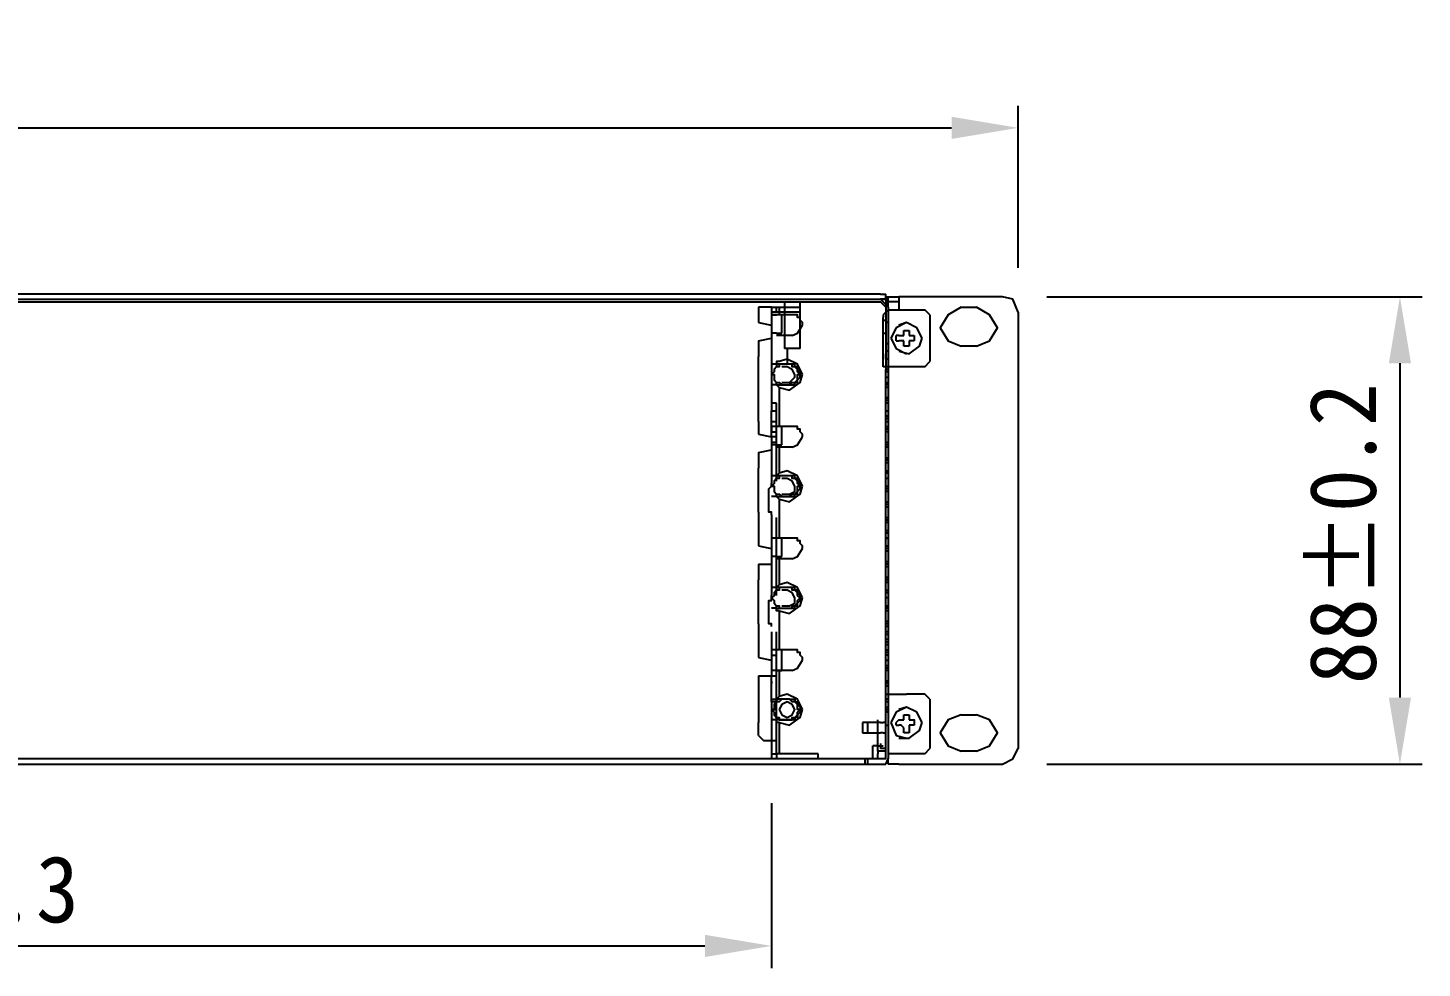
# Model space of a CAD drawing. Header units: millimetres. Extents: x 929 to 1725, y 58 to 532.
# Drawn here: x 1513.5 to 1576.4, y 323.9 to 366.2 of the extents above; entities that cross this region are included whole.
import ezdxf

# ---------------------------------------------------------------- set-up
doc = ezdxf.new("R2010")
doc.units = ezdxf.units.MM
doc.header["$MEASUREMENT"] = 0
doc.header["$PDSIZE"] = -10
doc.layers.get('Defpoints').update_dxf_attribs({"linetype": 'CONTINUOUS'})
doc.layers.add('TI-TEXT', color=3, linetype='CONTINUOUS')
doc.layers.add('TT-WIRE-EQPM', color=6, linetype='CONTINUOUS')
doc.styles.add('굴림체', font='GulimChe.ttf')
doc.dimstyles.new('NEW', dxfattribs={"dimtxt": 3, "dimasz": 3, "dimexe": 1, "dimexo": 2, "dimgap": 1, "dimtad": 1, "dimdec": 4, "dimzin": 0, "dimdsep": 46, "dimtxsty": '굴림체', "dimcen": 0.09, "dimclrd": 1, "dimclre": 1, "dimadec": 0, "dimazin": 0, "dimtfac": 1, "dimtdec": 4, "dimtofl": 0, "dimtmove": 2, "dimatfit": 3, "dimfxl": 0, "dimtolj": 1, "dimtzin": 0, "dimarcsym": 0})

# ---------------------------------------------------------------- blocks, each defined once
blk = doc.blocks.new('*D1')
at = {"layer": 'Defpoints', "color": 0, "linetype": 'ByBlock', "ltscale": 5}
for p in [(1558.174, 361.73), (1442.42, 353.42), (1558.174, 353.42)]:
    blk.add_point(p, dxfattribs=at)
at = {"layer": 'TI-TEXT', "color": 1, "linetype": 'ByBlock', "lineweight": -2, "ltscale": 5}
for p, q in [((1442.42, 355.42), (1442.42, 362.73)), ((1558.174, 355.42), (1558.174, 362.73)), ((1445.42, 361.73), (1555.174, 361.73))]:
    blk.add_line(p, q, dxfattribs=at)
at = {"layer": 'TI-TEXT', "color": 1, "linetype": 'ByBlock', "ltscale": 5}
for points in [[(1445.42, 362.23), (1445.42, 361.23), (1442.42, 361.73)], [(1555.174, 362.23), (1555.174, 361.23), (1558.174, 361.73)]]:
    blk.add_solid(points, dxfattribs=at)
at = {"layer": 'TI-TEXT', "color": 0, "linetype": 'ByBlock', "ltscale": 5, "insert": (1500.297, 364.267), "char_height": 3, "attachment_point": 5, "style": '굴림체'}
blk.add_mtext('\\A1;482.6%%P0.5', dxfattribs=at)
blk = doc.blocks.new('*D2')
at = {"layer": 'Defpoints', "color": 0, "linetype": 'ByBlock', "ltscale": 5}
for p in [(1465.243, 333.288), (1547.055, 333.288), (1547.055, 324.861)]:
    blk.add_point(p, dxfattribs=at)
at = {"layer": 'TI-TEXT', "color": 1, "linetype": 'ByBlock', "lineweight": -2, "ltscale": 5}
for p, q in [((1465.243, 331.288), (1465.243, 323.861)), ((1547.055, 331.288), (1547.055, 323.861)), ((1468.243, 324.861), (1544.055, 324.861))]:
    blk.add_line(p, q, dxfattribs=at)
at = {"layer": 'TI-TEXT', "color": 1, "linetype": 'ByBlock', "ltscale": 5}
for points in [[(1468.243, 325.361), (1468.243, 324.361), (1465.243, 324.861)], [(1544.055, 325.361), (1544.055, 324.361), (1547.055, 324.861)]]:
    blk.add_solid(points, dxfattribs=at)
at = {"layer": 'TI-TEXT', "color": 0, "linetype": 'ByBlock', "ltscale": 5, "insert": (1506.149, 327.399), "char_height": 3, "attachment_point": 5, "style": '굴림체'}
blk.add_mtext('\\A1;340.8%%P0.3', dxfattribs=at)
blk = doc.blocks.new('*D3')
at = {"layer": 'Defpoints', "color": 0, "linetype": 'ByBlock', "ltscale": 5}
for p in [(1557.472, 354.122), (1557.472, 333.054), (1575.379, 333.054)]:
    blk.add_point(p, dxfattribs=at)
at = {"layer": 'TI-TEXT', "color": 1, "linetype": 'ByBlock', "lineweight": -2, "ltscale": 5}
for p, q in [((1559.472, 354.122), (1576.379, 354.122)), ((1575.379, 351.122), (1575.379, 336.054)), ((1559.472, 333.054), (1576.379, 333.054))]:
    blk.add_line(p, q, dxfattribs=at)
at = {"layer": 'TI-TEXT', "color": 1, "linetype": 'ByBlock', "ltscale": 5}
for points in [[(1574.879, 351.122), (1575.879, 351.122), (1575.379, 354.122)], [(1574.879, 336.054), (1575.879, 336.054), (1575.379, 333.054)]]:
    blk.add_solid(points, dxfattribs=at)
at = {"layer": 'TI-TEXT', "color": 0, "linetype": 'ByBlock', "ltscale": 5, "insert": (1572.821, 343.442), "char_height": 3, "attachment_point": 5, "rotation": 90, "style": '굴림체'}
blk.add_mtext('\\A1;88%%P0.2', dxfattribs=at)

msp = doc.modelspace()

# ---------------------------------------------------------------- linework, layer by layer
at = {"layer": 'TT-WIRE-EQPM', "linetype": 'Continuous'}
for points in [[(1448.38933, 354.00478), (1552.20524, 354.00478)], [(1448.62342, 353.88774), (1551.97116, 353.88774)], [(1544.71458, 354.23886), (1466.53078, 354.23886)], [(1544.4805, 354.00478), (1546.00204, 354.00478)], [(1545.76795, 354.23886), (1544.71458, 354.23886)], [(1551.97116, 354.23886), (1545.76795, 354.23886)], [(1546.00204, 354.00478), (1551.97116, 354.00478)], [(1547.64062, 353.88774), (1547.64062, 351.78099)], [(1548.34287, 351.78099), (1548.34287, 353.88774)], [(1551.97116, 354.23886), (1552.20524, 354.23886)], [(1552.20524, 353.7707), (1551.97116, 354.00478)], [(1552.20524, 354.00478), (1551.97116, 354.00478)], [(1552.20524, 353.65365), (1551.97116, 353.88774)], [(1552.20524, 354.12182), (1552.20524, 354.23886)], [(1552.20524, 354.00478), (1552.20524, 354.12182)], [(1552.20524, 354.12182), (1552.20524, 354.00478)], [(1552.20524, 354.12182), (1552.32228, 354.12182)], [(1552.20524, 354.00478), (1552.20524, 353.88774)], [(1552.20524, 354.00478), (1552.20524, 353.88774)], [(1552.20524, 353.88774), (1552.20524, 353.7707)], [(1552.20524, 353.88774), (1552.20524, 353.65365)], [(1552.32228, 353.88774), (1552.20524, 353.88774)], [(1552.32228, 353.88774), (1552.32228, 354.12182)], [(1552.32228, 354.12182), (1552.79045, 354.12182)], [(1552.79045, 353.88774), (1552.32228, 353.88774)], [(1552.32228, 353.65365), (1552.32228, 353.88774)], [(1552.79045, 354.12182), (1552.79045, 353.88774)], [(1557.47212, 354.12182), (1552.79045, 354.12182)], [(1552.79045, 353.88774), (1552.79045, 353.65365)], [(1558.17437, 353.41957), (1557.94028, 354.00478), (1557.47212, 354.12182)], [(1547.05541, 353.65365), (1546.4702, 353.65365)], [(1546.4702, 353.65365), (1546.4702, 352.9514)], [(1547.05541, 353.65365), (1547.05541, 353.41957)], [(1547.05541, 353.65365), (1548.34287, 353.65365)], [(1547.05541, 353.65365), (1547.2895, 353.65365)], [(1547.05541, 353.41957), (1547.05541, 352.01507)], [(1548.34287, 353.41957), (1547.05541, 353.41957)], [(1547.05541, 353.30253), (1547.2895, 353.30253)], [(1547.2895, 353.30253), (1547.05541, 353.30253)], [(1547.2895, 353.41957), (1547.2895, 353.65365)], [(1547.99175, 353.30253), (1547.2895, 353.30253)], [(1547.52358, 353.30253), (1547.2895, 353.30253)], [(1547.40654, 353.65365), (1547.40654, 353.30253)], [(1547.52358, 352.48324), (1547.52358, 353.30253)], [(1548.45991, 352.9514), (1548.45991, 352.9514), (1548.34287, 353.06845), (1548.34287, 353.06845), (1548.34287, 353.18549), (1548.22583, 353.18549), (1548.22583, 353.30253), (1548.22583, 353.30253), (1548.10879, 353.30253), (1548.10879, 353.30253), (1547.99175, 353.30253)], [(1552.32228, 353.53661), (1552.0882, 353.30253)], [(1552.0882, 353.30253), (1552.0882, 353.18549)], [(1552.0882, 352.48324), (1552.0882, 353.18549)], [(1552.20524, 353.7707), (1552.20524, 353.06845)], [(1552.20524, 353.65365), (1552.20524, 350.84466)], [(1552.32228, 353.65365), (1552.32228, 333.28841)], [(1552.32228, 353.53661), (1552.79045, 353.53661)], [(1552.79045, 353.65365), (1552.79045, 353.53661)], [(1552.79045, 353.53661), (1553.84383, 353.53661)], [(1553.84383, 353.53661), (1553.96087, 353.53661)], [(1554.19495, 353.30253), (1553.96087, 353.53661)], [(1554.19495, 353.30253), (1554.19495, 351.19578)], [(1555.59945, 353.65365), (1555.01424, 353.30253), (1554.66312, 352.71732), (1555.01424, 352.13211), (1555.59945, 351.89803)], [(1555.59945, 353.65365), (1556.3017, 353.65365)], [(1556.3017, 351.89803), (1556.88691, 352.13211), (1557.23803, 352.71732), (1556.88691, 353.30253), (1556.3017, 353.65365)], [(1558.17437, 353.41957), (1558.17437, 333.75658)], [(1546.4702, 352.9514), (1547.05541, 352.83436)], [(1547.99175, 352.3662), (1548.22583, 352.48324), (1548.45991, 352.83436)], [(1548.45991, 352.83436), (1548.45991, 352.9514)], [(1552.0882, 353.06845), (1552.20524, 353.06845)], [(1552.32228, 352.9514), (1552.20524, 352.9514)], [(1553.14158, 352.9514), (1552.67341, 352.71732), (1552.43933, 352.24916)], [(1553.84383, 352.24916), (1553.60974, 352.71732), (1553.14158, 352.9514), (1552.79045, 352.83436)], [(1553.02453, 352.3662), (1553.02453, 352.60028)], [(1553.02453, 352.60028), (1553.25862, 352.60028)], [(1553.25862, 352.60028), (1553.25862, 352.3662)], [(1546.4702, 352.13211), (1547.05541, 352.24916)], [(1546.4702, 352.13211), (1546.4702, 351.42986)], [(1547.2895, 352.48324), (1547.05541, 352.48324)], [(1547.05541, 352.01507), (1547.05541, 349.32311)], [(1547.2895, 352.48324), (1547.52358, 352.48324)], [(1547.99175, 352.3662), (1547.2895, 352.3662)], [(1552.0882, 350.9617), (1552.0882, 352.48324)], [(1552.0882, 352.48324), (1552.20524, 352.48324)], [(1552.20524, 352.3662), (1552.20524, 351.54691)], [(1552.20524, 352.01507), (1552.32228, 352.01507)], [(1552.43933, 352.24916), (1552.67341, 351.78099), (1553.14158, 351.54691)], [(1552.67341, 352.13211), (1552.67341, 352.3662)], [(1552.79045, 352.3662), (1552.67341, 352.3662)], [(1552.67341, 352.13211), (1552.79045, 352.13211)], [(1552.79045, 352.3662), (1552.90749, 352.3662)], [(1552.79045, 351.66395), (1553.25862, 351.54691), (1553.72678, 351.89803), (1553.84383, 352.24916)], [(1552.90749, 352.13211), (1552.79045, 352.13211)], [(1552.90749, 352.3662), (1553.02453, 352.3662)], [(1553.02453, 352.13211), (1552.90749, 352.13211)], [(1553.02453, 351.89803), (1553.02453, 352.13211)], [(1553.25862, 351.89803), (1553.02453, 351.89803)], [(1553.25862, 352.3662), (1553.4927, 352.3662)], [(1553.4927, 352.13211), (1553.25862, 352.13211)], [(1553.25862, 352.13211), (1553.25862, 351.89803)], [(1553.4927, 352.3662), (1553.4927, 352.13211)], [(1556.3017, 351.89803), (1555.59945, 351.89803)], [(1546.4702, 350.61057), (1546.4702, 351.42986)], [(1548.45991, 350.61057), (1548.22583, 351.07874), (1547.75766, 351.31282), (1547.40654, 351.19578)], [(1548.34287, 351.78099), (1547.64062, 351.78099)], [(1547.75766, 351.78099), (1547.75766, 351.07874)], [(1552.32228, 351.66395), (1552.20524, 351.66395)], [(1552.20524, 351.31282), (1552.20524, 351.54691)], [(1552.32228, 351.31282), (1552.20524, 351.31282)], [(1547.2895, 351.07874), (1547.05541, 351.07874)], [(1547.52358, 351.07874), (1547.52358, 351.07874), (1547.40654, 351.07874), (1547.40654, 350.9617), (1547.2895, 350.9617), (1547.2895, 350.9617), (1547.17245, 350.84466), (1547.17245, 350.84466), (1547.17245, 350.72761), (1547.17245, 350.72761), (1547.05541, 350.61057), (1547.17245, 350.61057), (1547.17245, 350.49353), (1547.17245, 350.37649), (1547.17245, 350.37649), (1547.2895, 350.25945), (1547.2895, 350.25945), (1547.40654, 350.25945), (1547.40654, 350.25945), (1547.52358, 350.14241), (1547.52358, 350.14241)], [(1547.40654, 351.19578), (1547.40654, 351.19578), (1547.40654, 351.19578), (1547.2895, 351.19578), (1547.2895, 351.07874), (1547.2895, 351.07874), (1547.2895, 351.07874), (1547.2895, 351.07874), (1547.2895, 350.9617), (1547.2895, 350.9617), (1547.2895, 350.9617)], [(1547.8747, 351.07874), (1547.2895, 351.07874)], [(1547.75766, 351.07874), (1547.52358, 351.07874)], [(1548.10879, 350.61057), (1547.99175, 350.84466), (1547.75766, 350.9617), (1547.52358, 350.9617)], [(1547.8747, 350.14241), (1547.8747, 350.14241), (1547.99175, 350.14241), (1548.10879, 350.14241), (1548.10879, 350.25945), (1548.22583, 350.25945), (1548.22583, 350.37649), (1548.22583, 350.37649), (1548.34287, 350.49353), (1548.34287, 350.49353), (1548.34287, 350.61057), (1548.34287, 350.72761), (1548.34287, 350.72761), (1548.22583, 350.84466), (1548.22583, 350.84466), (1548.22583, 350.9617), (1548.10879, 350.9617), (1548.10879, 351.07874), (1547.99175, 351.07874), (1547.8747, 351.07874), (1547.8747, 351.07874)], [(1547.8747, 350.14241), (1547.8747, 350.14241), (1547.99175, 350.25945), (1547.99175, 350.25945), (1548.10879, 350.25945), (1548.10879, 350.25945), (1548.22583, 350.37649), (1548.22583, 350.37649), (1548.22583, 350.49353), (1548.22583, 350.61057), (1548.34287, 350.61057), (1548.22583, 350.72761), (1548.22583, 350.72761), (1548.22583, 350.84466), (1548.22583, 350.84466), (1548.10879, 350.9617), (1548.10879, 350.9617), (1547.99175, 350.9617), (1547.99175, 351.07874), (1547.8747, 351.07874), (1547.8747, 351.07874)], [(1553.96087, 350.9617), (1552.0882, 350.9617)], [(1552.32228, 350.84466), (1552.20524, 350.84466)], [(1552.20524, 333.28841), (1552.20524, 350.84466)], [(1552.32228, 350.72761), (1552.20524, 350.72761)], [(1553.96087, 350.9617), (1554.19495, 351.19578)], [(1546.4702, 349.44016), (1546.4702, 350.61057)], [(1547.2895, 350.14241), (1547.05541, 350.14241)], [(1547.40654, 350.02536), (1547.40654, 350.02536), (1547.40654, 350.02536), (1547.2895, 350.14241), (1547.2895, 350.14241), (1547.2895, 350.14241), (1547.2895, 350.14241), (1547.2895, 350.25945), (1547.2895, 350.25945), (1547.2895, 350.25945), (1547.2895, 350.25945)], [(1547.2895, 350.14241), (1547.8747, 350.14241)], [(1547.40654, 350.02536), (1547.8747, 349.90832), (1548.34287, 350.25945), (1548.45991, 350.61057)], [(1547.40654, 350.02536), (1547.40654, 348.26974)], [(1547.52358, 350.25945), (1547.8747, 350.25945), (1548.10879, 350.49353), (1548.10879, 350.61057)], [(1547.52358, 350.14241), (1547.8747, 350.14241)], [(1552.20524, 350.49353), (1552.32228, 350.49353)], [(1552.20524, 350.25945), (1552.32228, 350.25945)], [(1552.32228, 350.14241), (1552.20524, 350.14241)], [(1552.32228, 350.02536), (1552.20524, 350.02536)], [(1546.4702, 348.50382), (1546.4702, 349.44016)], [(1552.32228, 349.5572), (1552.20524, 349.5572)], [(1552.20524, 349.5572), (1552.32228, 349.5572)], [(1552.32228, 349.44016), (1552.20524, 349.44016)], [(1547.05541, 349.32311), (1547.05541, 348.97199)], [(1547.2895, 349.32311), (1547.05541, 349.32311)], [(1547.05541, 348.97199), (1547.2895, 348.97199)], [(1547.05541, 347.80157), (1547.05541, 348.97199)], [(1547.2895, 347.56749), (1547.2895, 349.32311)], [(1547.2895, 348.97199), (1547.2895, 349.32311)], [(1552.32228, 349.32311), (1552.20524, 349.32311)], [(1552.32228, 349.32311), (1552.20524, 349.32311)], [(1552.20524, 348.97199), (1552.32228, 348.97199)], [(1546.4702, 348.50382), (1546.4702, 347.91862)], [(1547.05541, 348.50382), (1547.2895, 348.50382)], [(1547.05541, 348.26974), (1547.05541, 348.26974), (1547.05541, 348.1527), (1547.05541, 348.1527), (1547.05541, 348.1527), (1547.05541, 348.1527), (1547.05541, 348.1527), (1547.05541, 348.03566), (1547.05541, 348.03566), (1547.05541, 348.03566), (1547.05541, 348.03566)], [(1547.2895, 348.26974), (1547.05541, 348.26974)], [(1547.99175, 348.26974), (1547.2895, 348.26974)], [(1547.52358, 348.26974), (1547.2895, 348.26974)], [(1547.52358, 347.45045), (1547.52358, 348.26974)], [(1548.45991, 347.91862), (1548.45991, 347.91862), (1548.34287, 348.03566), (1548.34287, 348.03566), (1548.34287, 348.1527), (1548.22583, 348.1527), (1548.22583, 348.26974), (1548.22583, 348.26974), (1548.10879, 348.26974), (1548.10879, 348.26974), (1547.99175, 348.26974)], [(1552.32228, 348.73791), (1552.20524, 348.73791)], [(1552.20524, 348.73791), (1552.32228, 348.73791)], [(1552.32228, 348.62087), (1552.20524, 348.62087)], [(1552.20524, 348.50382), (1552.32228, 348.50382)], [(1552.20524, 348.26974), (1552.32228, 348.26974)], [(1552.32228, 348.1527), (1552.20524, 348.1527)], [(1546.4702, 347.91862), (1547.05541, 347.80157)], [(1547.05541, 348.03566), (1547.2895, 348.03566)], [(1547.05541, 347.80157), (1547.05541, 347.56749)], [(1547.2895, 347.80157), (1547.05541, 347.80157)], [(1547.05541, 347.56749), (1547.05541, 345.69482)], [(1547.05541, 347.56749), (1547.2895, 347.56749)], [(1547.2895, 347.56749), (1547.2895, 347.80157)], [(1547.2895, 345.81187), (1547.2895, 347.56749)], [(1547.99175, 347.33341), (1548.22583, 347.45045), (1548.45991, 347.80157)], [(1548.45991, 347.80157), (1548.45991, 347.91862)], [(1552.32228, 348.03566), (1552.20524, 348.03566)], [(1552.20524, 347.56749), (1552.32228, 347.56749)], [(1546.4702, 347.09932), (1547.05541, 347.21637)], [(1546.4702, 347.09932), (1546.4702, 346.39707)], [(1547.2895, 347.45045), (1547.05541, 347.45045)], [(1547.2895, 347.45045), (1547.52358, 347.45045)], [(1547.99175, 347.33341), (1547.2895, 347.33341)], [(1547.40654, 347.33341), (1547.40654, 346.16299)], [(1552.32228, 347.45045), (1552.20524, 347.45045)], [(1552.32228, 347.33341), (1552.20524, 347.33341)], [(1552.20524, 346.86524), (1552.32228, 346.86524)], [(1546.4702, 345.57778), (1546.4702, 346.39707)], [(1548.45991, 345.57778), (1548.22583, 346.04595), (1547.75766, 346.28003), (1547.40654, 346.16299)], [(1552.32228, 346.7482), (1552.20524, 346.7482)], [(1552.32228, 346.63116), (1552.20524, 346.63116)], [(1552.20524, 346.28003), (1552.32228, 346.28003)], [(1547.05541, 344.29033), (1547.05541, 344.29033), (1547.05541, 344.29033), (1547.05541, 344.29033), (1547.05541, 344.29033), (1547.05541, 344.29033), (1547.05541, 344.40737), (1547.05541, 344.40737), (1547.05541, 344.40737), (1547.05541, 344.40737), (1547.05541, 344.40737), (1547.05541, 344.40737), (1547.05541, 344.40737), (1546.93837, 344.40737), (1546.93837, 344.52441), (1546.93837, 344.52441), (1546.93837, 344.52441), (1546.93837, 344.52441), (1546.93837, 344.52441), (1546.93837, 344.52441), (1546.93837, 344.52441), (1546.93837, 344.64145), (1546.93837, 344.64145), (1546.93837, 344.64145), (1546.93837, 344.64145), (1546.93837, 344.64145), (1546.93837, 344.75849), (1546.93837, 344.75849), (1546.93837, 344.75849), (1546.93837, 344.75849), (1546.93837, 344.75849), (1546.93837, 344.87553), (1546.93837, 344.87553), (1546.93837, 344.87553), (1546.93837, 344.87553), (1546.93837, 344.87553), (1546.93837, 344.99258), (1546.93837, 344.99258), (1546.93837, 344.99258), (1546.93837, 344.99258), (1546.93837, 344.99258), (1546.93837, 345.10962), (1546.93837, 345.10962), (1546.93837, 345.10962), (1546.93837, 345.10962), (1546.93837, 345.10962), (1546.93837, 345.22666), (1546.93837, 345.22666), (1546.93837, 345.22666), (1546.93837, 345.22666), (1546.93837, 345.22666), (1546.93837, 345.3437), (1546.93837, 345.3437), (1546.93837, 345.3437), (1546.93837, 345.3437), (1546.93837, 345.3437), (1546.93837, 345.3437), (1546.93837, 345.46074), (1546.93837, 345.46074), (1546.93837, 345.46074), (1546.93837, 345.46074), (1546.93837, 345.46074), (1546.93837, 345.46074), (1547.05541, 345.57778), (1547.05541, 345.57778), (1547.05541, 345.57778), (1547.05541, 345.57778), (1547.05541, 345.57778), (1547.05541, 345.57778), (1547.05541, 345.57778), (1547.05541, 345.57778), (1547.05541, 345.57778), (1547.05541, 345.57778), (1547.05541, 345.57778), (1547.05541, 345.69482), (1547.05541, 345.69482), (1547.05541, 345.69482), (1547.05541, 345.69482), (1547.05541, 345.69482), (1547.05541, 345.69482), (1547.05541, 345.69482)], [(1547.2895, 346.04595), (1547.05541, 346.04595)], [(1547.52358, 346.04595), (1547.52358, 346.04595), (1547.40654, 346.04595), (1547.40654, 345.92891), (1547.2895, 345.92891), (1547.2895, 345.92891), (1547.17245, 345.81187), (1547.17245, 345.81187), (1547.17245, 345.69482), (1547.17245, 345.69482), (1547.05541, 345.57778), (1547.17245, 345.57778), (1547.17245, 345.46074), (1547.17245, 345.3437), (1547.17245, 345.3437), (1547.2895, 345.22666), (1547.2895, 345.22666), (1547.40654, 345.22666), (1547.40654, 345.22666), (1547.52358, 345.10962), (1547.52358, 345.10962)], [(1547.40654, 346.16299), (1547.40654, 346.16299), (1547.40654, 346.16299), (1547.2895, 346.04595), (1547.2895, 346.04595), (1547.2895, 346.04595), (1547.2895, 346.04595), (1547.2895, 346.04595), (1547.2895, 345.92891), (1547.2895, 345.92891), (1547.2895, 345.92891)], [(1547.8747, 346.04595), (1547.2895, 346.04595)], [(1547.8747, 346.04595), (1547.52358, 346.04595)], [(1548.10879, 345.57778), (1547.99175, 345.81187), (1547.75766, 345.92891), (1547.52358, 345.92891)], [(1547.8747, 345.10962), (1547.8747, 345.10962), (1547.99175, 345.10962), (1548.10879, 345.10962), (1548.10879, 345.22666), (1548.22583, 345.22666), (1548.22583, 345.3437), (1548.22583, 345.3437), (1548.34287, 345.46074), (1548.34287, 345.46074), (1548.34287, 345.57778), (1548.34287, 345.69482), (1548.34287, 345.69482), (1548.22583, 345.81187), (1548.22583, 345.81187), (1548.22583, 345.92891), (1548.10879, 345.92891), (1548.10879, 346.04595), (1547.99175, 346.04595), (1547.8747, 346.04595), (1547.8747, 346.04595)], [(1547.8747, 345.10962), (1547.8747, 345.10962), (1547.99175, 345.22666), (1547.99175, 345.22666), (1548.10879, 345.22666), (1548.10879, 345.22666), (1548.22583, 345.3437), (1548.22583, 345.3437), (1548.22583, 345.46074), (1548.22583, 345.57778), (1548.34287, 345.57778), (1548.22583, 345.69482), (1548.22583, 345.69482), (1548.22583, 345.81187), (1548.22583, 345.81187), (1548.10879, 345.92891), (1548.10879, 345.92891), (1547.99175, 345.92891), (1547.99175, 346.04595), (1547.8747, 346.04595), (1547.8747, 346.04595)], [(1552.32228, 346.16299), (1552.20524, 346.16299)], [(1552.32228, 345.92891), (1552.20524, 345.92891)], [(1546.4702, 344.40737), (1546.4702, 345.57778)], [(1547.2895, 345.10962), (1547.05541, 345.10962)], [(1547.40654, 344.99258), (1547.40654, 344.99258), (1547.40654, 344.99258), (1547.2895, 345.10962), (1547.2895, 345.10962), (1547.2895, 345.10962), (1547.2895, 345.10962), (1547.2895, 345.22666), (1547.2895, 345.22666), (1547.2895, 345.22666), (1547.2895, 345.22666)], [(1547.2895, 345.10962), (1547.8747, 345.10962)], [(1547.40654, 344.99258), (1547.8747, 344.87553), (1548.34287, 345.22666), (1548.45991, 345.57778)], [(1547.40654, 344.99258), (1547.40654, 343.23695)], [(1547.52358, 345.22666), (1547.8747, 345.22666), (1548.10879, 345.3437), (1548.10879, 345.57778)], [(1547.52358, 345.10962), (1547.8747, 345.10962)], [(1552.20524, 345.57778), (1552.32228, 345.57778)], [(1552.32228, 345.46074), (1552.20524, 345.46074)], [(1552.32228, 345.3437), (1552.20524, 345.3437)], [(1546.4702, 344.40737), (1546.4702, 343.47103)], [(1552.20524, 344.87553), (1552.32228, 344.87553)], [(1552.32228, 344.75849), (1552.20524, 344.75849)], [(1552.32228, 344.64145), (1552.20524, 344.64145)], [(1547.05541, 344.29033), (1547.05541, 342.41766)], [(1547.2895, 342.41766), (1547.2895, 344.17328)], [(1552.20524, 344.17328), (1552.32228, 344.17328)], [(1552.32228, 344.05624), (1552.20524, 344.05624)], [(1552.32228, 344.05624), (1552.20524, 344.05624)], [(1552.32228, 343.9392), (1552.20524, 343.9392)], [(1546.4702, 343.47103), (1546.4702, 342.88583)], [(1547.2895, 343.23695), (1547.05541, 343.23695)], [(1547.99175, 343.23695), (1547.2895, 343.23695)], [(1547.52358, 343.23695), (1547.2895, 343.23695)], [(1547.52358, 342.41766), (1547.52358, 343.23695)], [(1548.45991, 342.88583), (1548.45991, 342.88583), (1548.34287, 343.00287), (1548.34287, 343.00287), (1548.34287, 343.11991), (1548.22583, 343.11991), (1548.22583, 343.23695), (1548.22583, 343.23695), (1548.10879, 343.23695), (1548.10879, 343.23695), (1547.99175, 343.23695)], [(1552.20524, 343.58808), (1552.32228, 343.58808)], [(1552.32228, 343.47103), (1552.20524, 343.47103)], [(1552.20524, 343.23695), (1552.32228, 343.23695)], [(1552.32228, 343.23695), (1552.20524, 343.23695)], [(1546.4702, 342.88583), (1547.05541, 342.76878)], [(1547.99175, 342.30062), (1548.22583, 342.41766), (1548.45991, 342.76878)], [(1548.45991, 342.76878), (1548.45991, 342.88583)], [(1552.20524, 342.88583), (1552.32228, 342.88583)], [(1552.32228, 342.76878), (1552.20524, 342.76878)], [(1552.32228, 342.65174), (1552.20524, 342.65174)], [(1546.4702, 342.06653), (1546.4702, 341.36429)], [(1546.4702, 342.06653), (1547.05541, 342.06653)], [(1547.05541, 342.41766), (1547.05541, 340.66204)], [(1547.2895, 342.41766), (1547.05541, 342.41766)], [(1547.2895, 340.66204), (1547.2895, 342.41766)], [(1547.2895, 342.41766), (1547.52358, 342.41766)], [(1547.99175, 342.30062), (1547.2895, 342.30062)], [(1547.40654, 342.30062), (1547.40654, 341.1302)], [(1552.20524, 342.18358), (1552.32228, 342.18358)], [(1552.32228, 342.06653), (1552.20524, 342.06653)], [(1552.32228, 341.94949), (1552.20524, 341.94949)], [(1546.4702, 340.54499), (1546.4702, 341.36429)], [(1548.45991, 340.54499), (1548.22583, 341.01316), (1547.75766, 341.24724), (1547.40654, 341.1302)], [(1552.20524, 341.48133), (1552.32228, 341.48133)], [(1552.32228, 341.36429), (1552.20524, 341.36429)], [(1552.32228, 341.24724), (1552.20524, 341.24724)], [(1547.05541, 339.25754), (1547.05541, 339.25754), (1547.05541, 339.25754), (1547.05541, 339.25754), (1547.05541, 339.25754), (1547.05541, 339.25754), (1547.05541, 339.25754), (1547.05541, 339.37458), (1547.05541, 339.37458), (1547.05541, 339.37458), (1547.05541, 339.37458), (1547.05541, 339.37458), (1547.05541, 339.37458), (1546.93837, 339.37458), (1546.93837, 339.37458), (1546.93837, 339.49162), (1546.93837, 339.49162), (1546.93837, 339.49162), (1546.93837, 339.49162), (1546.93837, 339.49162), (1546.93837, 339.49162), (1546.93837, 339.60866), (1546.93837, 339.60866), (1546.93837, 339.60866), (1546.93837, 339.60866), (1546.93837, 339.60866), (1546.93837, 339.7257), (1546.93837, 339.7257), (1546.93837, 339.7257), (1546.93837, 339.7257), (1546.93837, 339.7257), (1546.93837, 339.84274), (1546.93837, 339.84274), (1546.93837, 339.84274), (1546.93837, 339.84274), (1546.93837, 339.84274), (1546.93837, 339.95979), (1546.93837, 339.95979), (1546.93837, 339.95979), (1546.93837, 339.95979), (1546.93837, 339.95979), (1546.93837, 340.07683), (1546.93837, 340.07683), (1546.93837, 340.07683), (1546.93837, 340.07683), (1546.93837, 340.07683), (1546.93837, 340.19387), (1546.93837, 340.19387), (1546.93837, 340.19387), (1546.93837, 340.19387), (1546.93837, 340.19387), (1546.93837, 340.31091), (1546.93837, 340.31091), (1546.93837, 340.31091), (1546.93837, 340.31091), (1546.93837, 340.31091), (1546.93837, 340.31091), (1546.93837, 340.42795), (1546.93837, 340.42795), (1546.93837, 340.42795), (1546.93837, 340.42795), (1546.93837, 340.42795), (1546.93837, 340.42795), (1547.05541, 340.42795), (1547.05541, 340.54499), (1547.05541, 340.54499), (1547.05541, 340.54499), (1547.05541, 340.54499), (1547.05541, 340.54499), (1547.05541, 340.54499), (1547.05541, 340.54499), (1547.05541, 340.54499), (1547.05541, 340.54499), (1547.05541, 340.54499), (1547.05541, 340.66204), (1547.05541, 340.66204), (1547.05541, 340.66204), (1547.05541, 340.66204), (1547.05541, 340.66204), (1547.05541, 340.66204), (1547.05541, 340.66204)], [(1547.2895, 341.01316), (1547.05541, 341.01316)], [(1547.52358, 341.01316), (1547.52358, 341.01316), (1547.40654, 341.01316), (1547.40654, 340.89612), (1547.2895, 340.89612), (1547.2895, 340.89612), (1547.17245, 340.77908), (1547.17245, 340.77908), (1547.17245, 340.66204), (1547.17245, 340.66204), (1547.05541, 340.54499), (1547.17245, 340.42795), (1547.17245, 340.42795), (1547.17245, 340.31091), (1547.17245, 340.31091), (1547.2895, 340.19387), (1547.2895, 340.19387), (1547.40654, 340.19387), (1547.40654, 340.07683), (1547.52358, 340.07683), (1547.52358, 340.07683)], [(1547.40654, 341.1302), (1547.40654, 341.1302), (1547.40654, 341.1302), (1547.2895, 341.01316), (1547.2895, 341.01316), (1547.2895, 341.01316), (1547.2895, 341.01316), (1547.2895, 340.89612), (1547.2895, 340.89612), (1547.2895, 340.89612), (1547.2895, 340.89612)], [(1547.8747, 341.01316), (1547.2895, 341.01316)], [(1547.8747, 341.01316), (1547.52358, 341.01316)], [(1548.10879, 340.54499), (1547.99175, 340.77908), (1547.75766, 340.89612), (1547.52358, 340.89612)], [(1547.8747, 340.07683), (1547.8747, 340.07683), (1547.99175, 340.07683), (1548.10879, 340.07683), (1548.10879, 340.19387), (1548.22583, 340.19387), (1548.22583, 340.31091), (1548.22583, 340.31091), (1548.34287, 340.42795), (1548.34287, 340.42795), (1548.34287, 340.54499), (1548.34287, 340.66204), (1548.34287, 340.66204), (1548.22583, 340.77908), (1548.22583, 340.77908), (1548.22583, 340.89612), (1548.10879, 340.89612), (1548.10879, 341.01316), (1547.99175, 341.01316), (1547.8747, 341.01316), (1547.8747, 341.01316)], [(1547.8747, 340.07683), (1547.8747, 340.07683), (1547.99175, 340.07683), (1547.99175, 340.19387), (1548.10879, 340.19387), (1548.10879, 340.19387), (1548.22583, 340.31091), (1548.22583, 340.31091), (1548.22583, 340.42795), (1548.22583, 340.42795), (1548.34287, 340.54499), (1548.22583, 340.66204), (1548.22583, 340.66204), (1548.22583, 340.77908), (1548.22583, 340.77908), (1548.10879, 340.89612), (1548.10879, 340.89612), (1547.99175, 340.89612), (1547.99175, 341.01316), (1547.8747, 341.01316), (1547.8747, 341.01316)], [(1552.20524, 340.89612), (1552.32228, 340.89612)], [(1552.32228, 340.77908), (1552.20524, 340.77908)], [(1546.4702, 339.37458), (1546.4702, 340.54499)], [(1547.2895, 340.07683), (1547.05541, 340.07683)], [(1547.40654, 339.95979), (1547.40654, 339.95979), (1547.40654, 339.95979), (1547.2895, 339.95979), (1547.2895, 340.07683), (1547.2895, 340.07683), (1547.2895, 340.07683), (1547.2895, 340.07683), (1547.2895, 340.19387), (1547.2895, 340.19387), (1547.2895, 340.19387)], [(1547.2895, 340.07683), (1547.8747, 340.07683)], [(1547.40654, 339.95979), (1547.8747, 339.84274), (1548.34287, 340.19387), (1548.45991, 340.54499)], [(1547.40654, 339.95979), (1547.40654, 338.20416)], [(1547.52358, 340.19387), (1547.8747, 340.19387), (1548.10879, 340.31091), (1548.10879, 340.54499)], [(1547.52358, 340.07683), (1547.8747, 340.07683)], [(1552.32228, 340.54499), (1552.20524, 340.54499)], [(1552.20524, 340.19387), (1552.32228, 340.19387)], [(1552.32228, 340.07683), (1552.20524, 340.07683)], [(1552.32228, 339.95979), (1552.20524, 339.95979)], [(1546.4702, 339.37458), (1546.4702, 338.43824)], [(1552.20524, 339.49162), (1552.32228, 339.49162)], [(1552.32228, 339.37458), (1552.20524, 339.37458)], [(1547.05541, 339.02345), (1547.05541, 337.26783)], [(1547.2895, 337.26783), (1547.2895, 339.02345)], [(1552.32228, 339.25754), (1552.20524, 339.25754)], [(1552.32228, 339.02345), (1552.20524, 339.02345)], [(1552.20524, 338.90641), (1552.32228, 338.90641)], [(1546.4702, 338.43824), (1546.4702, 337.85304)], [(1547.2895, 338.20416), (1547.05541, 338.20416)], [(1547.99175, 338.20416), (1547.2895, 338.20416)], [(1547.52358, 338.20416), (1547.2895, 338.20416)], [(1547.52358, 337.26783), (1547.52358, 338.20416)], [(1548.45991, 337.85304), (1548.45991, 337.85304), (1548.34287, 337.97008), (1548.34287, 337.97008), (1548.34287, 338.08712), (1548.22583, 338.08712), (1548.22583, 338.20416), (1548.22583, 338.20416), (1548.10879, 338.20416), (1548.10879, 338.20416), (1547.99175, 338.20416)], [(1552.32228, 338.67233), (1552.20524, 338.67233)], [(1552.32228, 338.55529), (1552.20524, 338.55529)], [(1552.32228, 338.43824), (1552.20524, 338.43824)], [(1552.20524, 338.20416), (1552.32228, 338.20416)], [(1552.20524, 338.20416), (1552.32228, 338.20416)], [(1552.32228, 338.08712), (1552.20524, 338.08712)], [(1546.4702, 337.85304), (1547.05541, 337.736)], [(1547.05541, 337.97008), (1547.2895, 337.97008)], [(1547.99175, 337.26783), (1548.22583, 337.38487), (1548.45991, 337.736)], [(1548.45991, 337.736), (1548.45991, 337.85304)], [(1552.32228, 337.97008), (1552.20524, 337.97008)], [(1552.20524, 337.736), (1552.32228, 337.736)], [(1552.20524, 337.50191), (1552.32228, 337.50191)], [(1546.4702, 337.03375), (1546.4702, 336.3315)], [(1546.4702, 337.03375), (1547.05541, 337.03375)], [(1547.2895, 337.26783), (1547.05541, 337.26783)], [(1547.2895, 337.26783), (1547.05541, 337.26783)], [(1547.05541, 337.26783), (1547.05541, 337.03375)], [(1547.2895, 337.26783), (1547.05541, 337.26783)], [(1547.05541, 337.03375), (1547.2895, 337.03375)], [(1547.05541, 335.86333), (1547.05541, 337.03375)], [(1547.99175, 337.26783), (1547.2895, 337.26783)], [(1547.2895, 335.5122), (1547.2895, 337.26783)], [(1547.2895, 337.03375), (1547.2895, 337.26783)], [(1547.2895, 337.26783), (1547.52358, 337.26783)], [(1547.40654, 337.26783), (1547.40654, 336.09741)], [(1552.32228, 337.38487), (1552.20524, 337.38487)], [(1552.32228, 337.26783), (1552.20524, 337.26783)], [(1546.4702, 336.3315), (1546.4702, 335.39516)], [(1547.05541, 336.79966), (1547.05541, 336.79966), (1547.05541, 336.79966), (1547.05541, 336.79966), (1547.05541, 336.79966), (1547.05541, 336.79966), (1547.05541, 336.79966), (1547.05541, 336.79966), (1547.05541, 336.68262), (1547.05541, 336.68262), (1547.05541, 336.68262)], [(1548.45991, 335.5122), (1548.22583, 335.98037), (1547.75766, 336.21445), (1547.40654, 336.09741)], [(1552.32228, 336.79966), (1552.20524, 336.79966)], [(1552.20524, 336.79966), (1552.32228, 336.79966)], [(1552.32228, 336.68262), (1552.20524, 336.68262)], [(1552.32228, 336.56558), (1552.20524, 336.56558)], [(1552.20524, 336.21445), (1552.32228, 336.21445)], [(1552.32228, 336.21445), (1552.79045, 336.21445)], [(1552.79045, 336.21445), (1553.14158, 336.21445)], [(1553.96087, 336.21445), (1553.14158, 336.21445)], [(1554.19495, 335.98037), (1553.96087, 336.21445)], [(1547.05541, 335.98037), (1547.2895, 335.98037)], [(1547.52358, 335.98037), (1547.52358, 335.98037), (1547.40654, 335.86333), (1547.40654, 335.86333), (1547.2895, 335.86333), (1547.2895, 335.86333), (1547.17245, 335.74629), (1547.17245, 335.74629), (1547.17245, 335.62925), (1547.17245, 335.5122), (1547.05541, 335.5122), (1547.17245, 335.39516), (1547.17245, 335.39516), (1547.17245, 335.27812), (1547.17245, 335.27812), (1547.2895, 335.16108), (1547.2895, 335.16108), (1547.40654, 335.16108), (1547.40654, 335.04404), (1547.52358, 335.04404), (1547.52358, 335.04404)], [(1547.05541, 335.86333), (1547.05541, 335.5122)], [(1547.2895, 335.86333), (1547.05541, 335.86333)], [(1547.40654, 336.09741), (1547.40654, 336.09741), (1547.40654, 336.09741), (1547.2895, 335.98037), (1547.2895, 335.98037), (1547.2895, 335.98037), (1547.2895, 335.98037), (1547.2895, 335.86333), (1547.2895, 335.86333), (1547.2895, 335.86333), (1547.2895, 335.86333)], [(1547.8747, 335.98037), (1547.2895, 335.98037)], [(1547.2895, 335.5122), (1547.2895, 335.86333)], [(1547.75766, 335.16108), (1547.99175, 335.27812), (1548.10879, 335.5122), (1547.99175, 335.74629), (1547.75766, 335.86333), (1547.52358, 335.74629), (1547.40654, 335.5122)], [(1547.8747, 335.98037), (1547.52358, 335.98037)], [(1547.8747, 335.98037), (1547.8747, 335.98037), (1547.99175, 335.98037), (1548.10879, 335.98037), (1548.10879, 335.86333), (1548.22583, 335.86333), (1548.22583, 335.74629), (1548.22583, 335.74629), (1548.34287, 335.62925), (1548.34287, 335.5122), (1548.34287, 335.5122), (1548.34287, 335.39516), (1548.34287, 335.39516), (1548.22583, 335.27812), (1548.22583, 335.27812), (1548.22583, 335.16108), (1548.10879, 335.16108), (1548.10879, 335.04404), (1547.99175, 335.04404), (1547.8747, 335.04404), (1547.8747, 335.04404)], [(1547.8747, 335.04404), (1547.8747, 335.04404), (1547.99175, 335.04404), (1547.99175, 335.16108), (1548.10879, 335.16108), (1548.10879, 335.16108), (1548.22583, 335.27812), (1548.22583, 335.27812), (1548.22583, 335.39516), (1548.22583, 335.39516), (1548.34287, 335.5122), (1548.22583, 335.5122), (1548.22583, 335.62925), (1548.22583, 335.74629), (1548.22583, 335.74629), (1548.10879, 335.86333), (1548.10879, 335.86333), (1547.99175, 335.86333), (1547.99175, 335.86333), (1547.8747, 335.98037), (1547.8747, 335.98037)], [(1552.32228, 335.98037), (1552.20524, 335.98037)], [(1552.32228, 335.86333), (1552.20524, 335.86333)], [(1552.20524, 335.62925), (1552.32228, 335.62925)], [(1553.14158, 335.62925), (1552.67341, 335.39516), (1552.43933, 334.927)], [(1553.84383, 334.927), (1553.60974, 335.39516), (1553.14158, 335.62925), (1552.79045, 335.5122)], [(1554.19495, 335.98037), (1554.19495, 335.27812)], [(1546.4702, 335.39516), (1546.4702, 334.927)], [(1546.4702, 334.34179), (1546.4702, 334.927)], [(1547.05541, 335.5122), (1547.2895, 335.5122)], [(1547.05541, 335.5122), (1547.2895, 335.5122)], [(1547.05541, 335.5122), (1547.05541, 333.5225)], [(1547.2895, 335.04404), (1547.05541, 335.04404)], [(1547.2895, 333.5225), (1547.2895, 335.5122)], [(1547.40654, 334.927), (1547.40654, 334.927), (1547.40654, 334.927), (1547.2895, 334.927), (1547.2895, 335.04404), (1547.2895, 335.04404), (1547.2895, 335.04404), (1547.2895, 335.04404), (1547.2895, 335.16108), (1547.2895, 335.16108), (1547.2895, 335.16108)], [(1547.8747, 335.04404), (1547.2895, 335.04404)], [(1547.40654, 334.927), (1547.8747, 334.80995), (1548.34287, 335.16108), (1548.45991, 335.5122)], [(1547.40654, 335.5122), (1547.52358, 335.27812), (1547.75766, 335.16108)], [(1547.40654, 334.927), (1547.40654, 333.5225)], [(1547.52358, 335.04404), (1547.8747, 335.04404)], [(1551.26891, 334.927), (1551.15187, 334.927)], [(1551.15187, 334.927), (1551.15187, 334.45883)], [(1551.97116, 334.927), (1551.26891, 334.927)], [(1551.38595, 334.927), (1551.38595, 334.45883)], [(1551.85412, 333.63954), (1551.85412, 335.04404)], [(1551.97116, 334.927), (1552.0882, 334.927)], [(1552.20524, 334.927), (1552.0882, 334.927)], [(1552.20524, 335.5122), (1552.32228, 335.5122)], [(1552.32228, 335.39516), (1552.20524, 335.39516)], [(1552.43933, 334.927), (1552.67341, 334.34179), (1553.14158, 334.22475)], [(1552.79045, 335.04404), (1552.67341, 334.927)], [(1552.67341, 334.80995), (1552.67341, 334.927)], [(1552.79045, 335.04404), (1552.90749, 335.04404)], [(1552.79045, 334.22475), (1553.25862, 334.22475), (1553.72678, 334.57587), (1553.84383, 334.927)], [(1552.90749, 335.04404), (1553.02453, 335.04404)], [(1553.02453, 335.04404), (1553.02453, 335.27812)], [(1553.02453, 335.27812), (1553.25862, 335.27812)], [(1553.25862, 335.27812), (1553.25862, 335.04404)], [(1553.25862, 335.04404), (1553.4927, 335.04404)], [(1553.4927, 335.04404), (1553.4927, 335.04404), (1553.4927, 335.04404), (1553.4927, 335.04404), (1553.4927, 335.04404), (1553.4927, 335.04404), (1553.4927, 335.04404), (1553.4927, 335.04404), (1553.4927, 334.927), (1553.4927, 334.927), (1553.4927, 334.927)], [(1553.4927, 334.927), (1553.4927, 334.80995)], [(1554.19495, 335.27812), (1554.19495, 333.75658)], [(1555.59945, 335.27812), (1555.01424, 335.04404), (1554.66312, 334.45883), (1555.01424, 333.87362), (1555.59945, 333.63954)], [(1555.59945, 335.27812), (1556.3017, 335.27812)], [(1556.3017, 333.63954), (1556.88691, 333.87362), (1557.23803, 334.45883), (1556.88691, 335.04404), (1556.3017, 335.27812)], [(1546.4702, 334.34179), (1546.70429, 334.10771)], [(1551.15187, 334.45883), (1551.26891, 334.45883)], [(1551.26891, 334.45883), (1551.97116, 334.45883)], [(1551.85412, 333.87362), (1551.85412, 334.69291)], [(1552.0882, 334.45883), (1551.97116, 334.45883)], [(1552.0882, 334.45883), (1552.20524, 334.45883)], [(1552.20524, 334.80995), (1552.32228, 334.80995)], [(1552.67341, 334.80995), (1552.79045, 334.80995)], [(1552.90749, 334.80995), (1552.79045, 334.80995)], [(1553.02453, 334.69291), (1552.90749, 334.80995)], [(1553.02453, 334.45883), (1553.02453, 334.69291)], [(1553.25862, 334.45883), (1553.02453, 334.45883)], [(1553.4927, 334.80995), (1553.25862, 334.80995)], [(1553.25862, 334.80995), (1553.25862, 334.69291)], [(1553.25862, 334.69291), (1553.25862, 334.45883)], [(1547.2895, 334.10771), (1546.70429, 334.10771)], [(1551.85412, 333.87362), (1551.62004, 333.87362)], [(1551.62004, 333.28841), (1551.62004, 333.87362)], [(1551.85412, 333.87362), (1552.0882, 333.87362)], [(1551.97116, 333.99066), (1551.97116, 333.75658)], [(1552.20524, 333.75658), (1551.97116, 333.75658)], [(1553.96087, 333.5225), (1554.19495, 333.75658)], [(1557.47212, 333.05433), (1557.94028, 333.28841), (1558.17437, 333.75658)], [(1552.20524, 333.28841), (1448.27229, 333.28841)], [(1448.38933, 333.05433), (1552.20524, 333.05433)], [(1547.05541, 333.5225), (1547.05541, 333.28841)], [(1547.05541, 333.5225), (1547.2895, 333.5225)], [(1547.2895, 333.5225), (1547.2895, 333.28841)], [(1549.16216, 333.5225), (1547.2895, 333.5225)], [(1549.16216, 333.28841), (1549.16216, 333.5225)], [(1551.26891, 333.28841), (1551.26891, 333.05433)], [(1551.38595, 333.28841), (1551.38595, 333.05433)], [(1551.62004, 333.5225), (1551.62004, 333.63954)], [(1552.20524, 333.63954), (1551.85412, 333.63954)], [(1551.85412, 333.63954), (1551.85412, 333.5225)], [(1551.85412, 333.28841), (1551.85412, 333.5225)], [(1552.20524, 333.05433), (1552.32228, 333.28841)], [(1553.96087, 333.5225), (1552.32228, 333.5225)], [(1552.32228, 333.05433), (1552.32228, 333.28841)], [(1552.79045, 333.05433), (1552.32228, 333.05433)], [(1552.79045, 333.05433), (1557.47212, 333.05433)], [(1556.3017, 333.63954), (1555.59945, 333.63954)]]:
    msp.add_lwpolyline(points, dxfattribs=at)

# ---------------------------------------------------------------- dimensions: what is measured, and where the dimension line sits
at = {"layer": 'TI-TEXT', "linetype": 'ByBlock', "ltscale": 5}
for base, p1, p2, text, picture, middle in [((1558.17437, 361.72953), (1442.42021, 353.41957), (1558.17437, 353.41957), '482.6%%P0.5', '*D1', (1500.29729, 364.26742)), ((1547.05541, 324.86142), (1465.24333, 333.28841), (1547.05541, 333.28841), '340.8%%P0.3', '*D2', (1506.14937, 327.39932))]:
    dim = msp.add_linear_dim(base=base, p1=p1, p2=p2, text=text, dimstyle='NEW', dxfattribs=at)
    dim.commit()
    dim.dimension.update_dxf_attribs({"geometry": picture, "text_midpoint": middle})
dim = msp.add_linear_dim(base=(1575.37948, 333.05433), p1=(1557.47212, 354.12182), p2=(1557.47212, 333.05433), angle=90, text='88%%P0.2', dimstyle='NEW', dxfattribs=at)
dim.commit()
dim.dimension.update_dxf_attribs({"geometry": '*D3', "text_midpoint": (1572.82087, 343.44249), "dimtype": 160})

doc.saveas('drawing.dxf')
